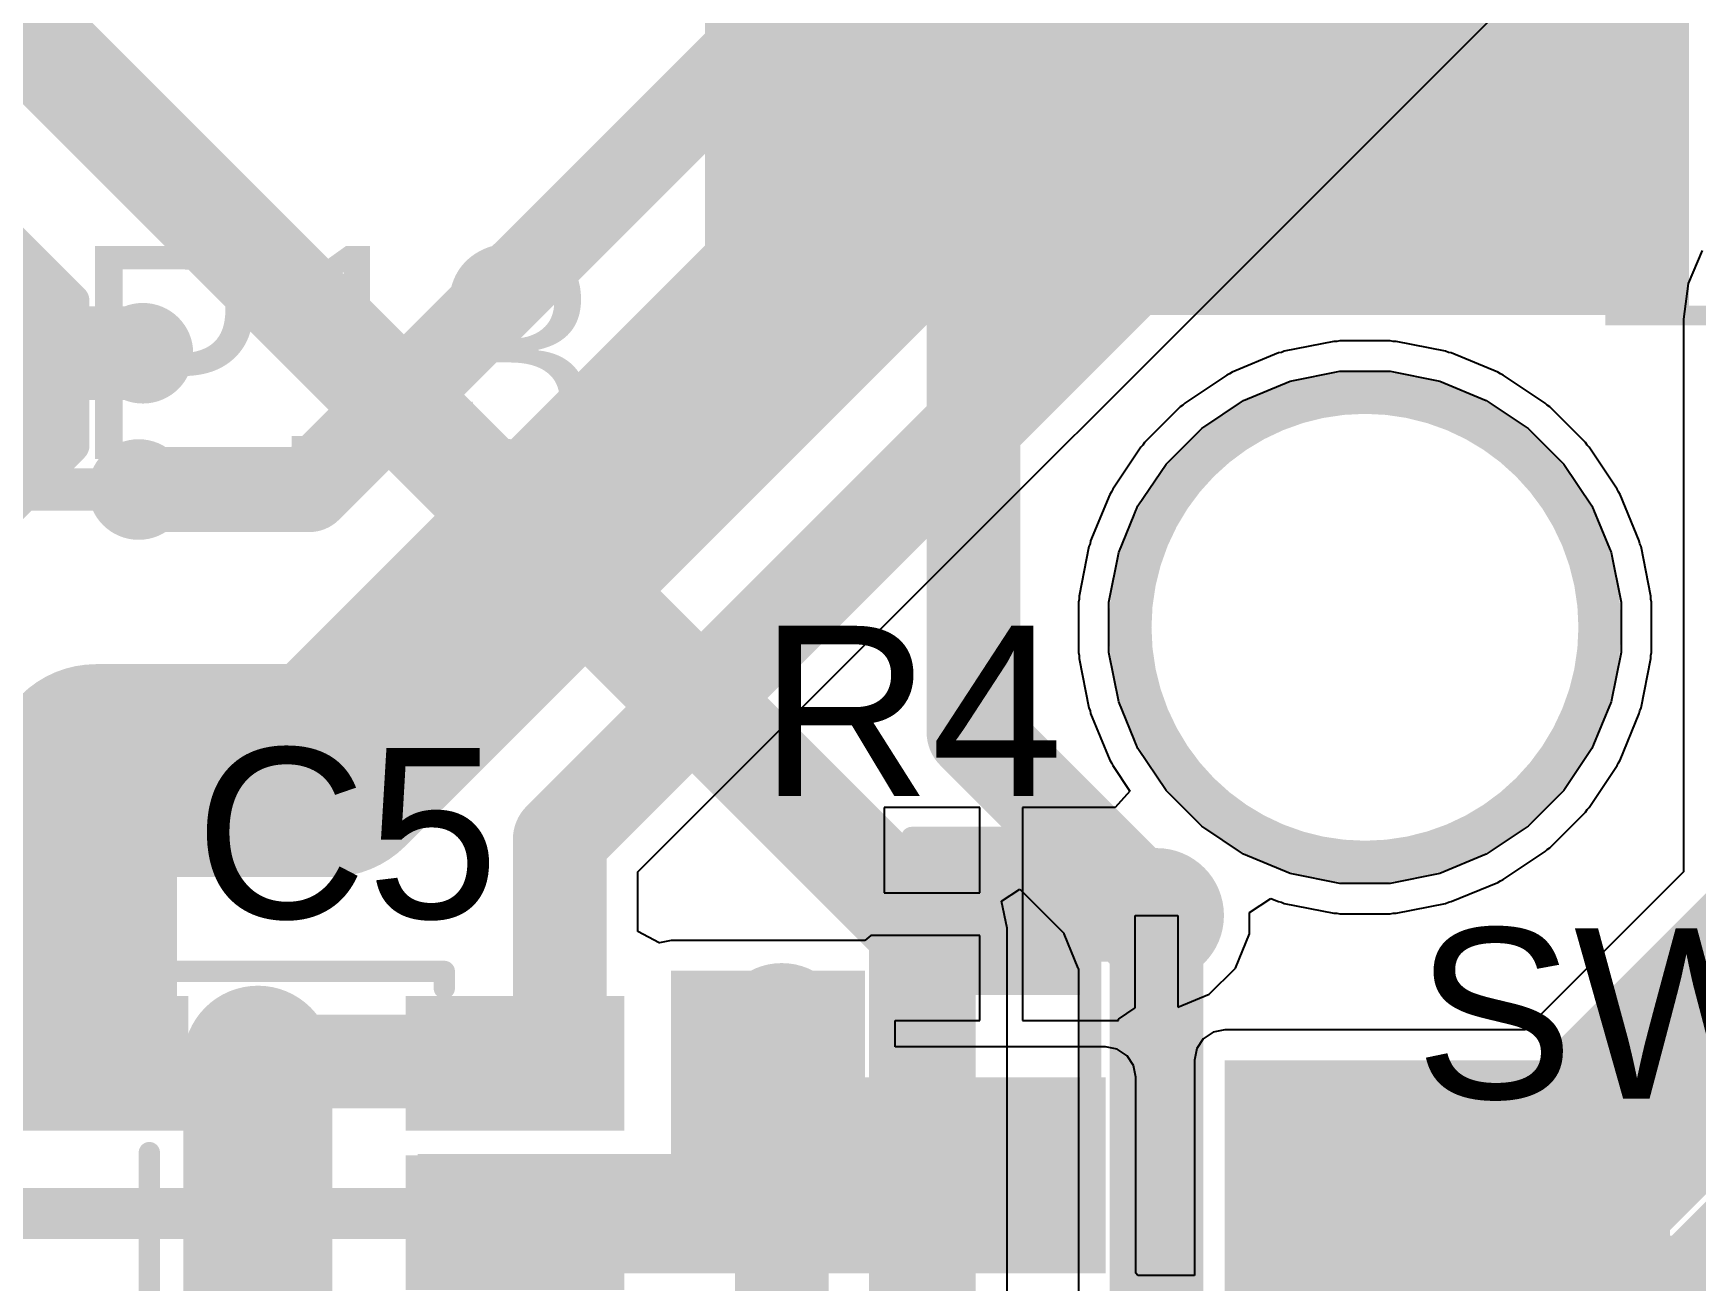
# Model space of a CAD drawing. Header units: millimetres. Extents: x -0.43 to 2.06, y -0.4 to 2.49.
# Drawn here: x 1.3803 to 1.7706, y 1.6182 to 1.9111 of the extents above; entities that cross this region are included whole.
import ezdxf

# ---------------------------------------------------------------- set-up
doc = ezdxf.new("R2010")
doc.units = ezdxf.units.MM
doc.header["$MEASUREMENT"] = 0
for name, color, linetype in [('BottomLayer', 5, 'Continuous'), ('BottomSolder', 6, 'Continuous'), ('Mechanical2', 216, 'Continuous'), ('MultiLayer', 9, 'Continuous'), ('TopLayer', 1, 'Continuous'), ('TopOverlay', 2, 'Continuous'), ('TopPaste', 8, 'Continuous'), ('TopSolder', 216, 'Continuous'), ('ViaHoleLayer', 16, 'Continuous')]:
    doc.layers.add(name, color=color, linetype=linetype)
doc.styles.add('Arial', font='', dxfattribs={"height": 0.2})
doc.styles.get('Arial').set_extended_font_data('Arial')

# ---------------------------------------------------------------- blocks, each defined once
blk = doc.blocks.new('CAP_0603_11')
at = {"layer": 'TopLayer'}
for points in [[(-0.015, 0.0175), (-0.015, -0.0175), (-0.045, -0.0175), (-0.045, 0.0175)], [(0.045, 0.0175), (0.045, -0.0175), (0.015, -0.0175), (0.015, 0.0175)]]:
    blk.add_hatch(color=1, dxfattribs=at).paths.add_polyline_path(points)
at = {"layer": 'TopPaste'}
for points in [[(-0.015, 0.0175), (-0.015, -0.0175), (-0.045, -0.0175), (-0.045, 0.0175)], [(0.045, 0.0175), (0.045, -0.0175), (0.015, -0.0175), (0.015, 0.0175)]]:
    blk.add_hatch(color=8, dxfattribs=at).paths.add_polyline_path(points)
at = {"layer": 'TopSolder'}
for points in [[(-0.0126378, 0.0198622), (-0.0126378, -0.0198622), (-0.0473622, -0.0198622), (-0.0473622, 0.0198622)], [(0.0473622, 0.0198622), (0.0473622, -0.0198622), (0.0126378, -0.0198622), (0.0126378, 0.0198622)]]:
    blk.add_hatch(color=216, dxfattribs=at).paths.add_polyline_path(points)
at = {"layer": 'TopOverlay', "const_width": 0.005}
for points in [[(-0.049, 0.021), (-0.049, -0.021)], [(-0.049, 0.021), (-0.018, 0.021)], [(0.018, 0.021), (0.049, 0.021)], [(0.049, 0.021), (0.049, -0.021)], [(-0.049, -0.021), (-0.018, -0.021)], [(0.018, -0.021), (0.049, -0.021)]]:
    blk.add_lwpolyline(points, dxfattribs=at)
at = {"layer": 'TopOverlay', "const_width": 0.0025}
for points in [[(-0.05025, 0.021, 1), (-0.04775, 0.021, 1)], [(-0.05025, 0.021, 1), (-0.04775, 0.021, 1)], [(-0.01925, 0.021, 1), (-0.01675, 0.021, 1)], [(0.01675, 0.021, 1), (0.01925, 0.021, 1)], [(0.04775, 0.021, 1), (0.05025, 0.021, 1)], [(0.04775, 0.021, 1), (0.05025, 0.021, 1)], [(-0.05025, -0.021, 1), (-0.04775, -0.021, 1)], [(-0.05025, -0.021, 1), (-0.04775, -0.021, 1)], [(-0.01925, -0.021, 1), (-0.01675, -0.021, 1)], [(0.01675, -0.021, 1), (0.01925, -0.021, 1)], [(0.04775, -0.021, 1), (0.05025, -0.021, 1)], [(0.04775, -0.021, 1), (0.05025, -0.021, 1)]]:
    blk.add_lwpolyline(points, format="xyb", close=True, dxfattribs=at)
blk = doc.blocks.new('CAP_0603_15')
at = {"layer": 'TopLayer'}
for points in [[(-0.015, 0.0175), (-0.015, -0.0175), (-0.045, -0.0175), (-0.045, 0.0175)], [(0.045, 0.0175), (0.045, -0.0175), (0.015, -0.0175), (0.015, 0.0175)]]:
    blk.add_hatch(color=1, dxfattribs=at).paths.add_polyline_path(points)
at = {"layer": 'TopPaste'}
for points in [[(-0.015, 0.0175), (-0.015, -0.0175), (-0.045, -0.0175), (-0.045, 0.0175)], [(0.045, 0.0175), (0.045, -0.0175), (0.015, -0.0175), (0.015, 0.0175)]]:
    blk.add_hatch(color=8, dxfattribs=at).paths.add_polyline_path(points)
at = {"layer": 'TopSolder'}
for points in [[(-0.0126378, 0.0198622), (-0.0126378, -0.0198622), (-0.0473622, -0.0198622), (-0.0473622, 0.0198622)], [(0.0473622, 0.0198622), (0.0473622, -0.0198622), (0.0126378, -0.0198622), (0.0126378, 0.0198622)]]:
    blk.add_hatch(color=216, dxfattribs=at).paths.add_polyline_path(points)
at = {"layer": 'TopOverlay', "const_width": 0.005}
for points in [[(-0.049, -0.021), (-0.049, 0.021)], [(-0.049, 0.021), (-0.018, 0.021)], [(0.018, 0.021), (0.049, 0.021)], [(0.049, -0.021), (0.049, 0.021)], [(-0.049, -0.021), (-0.018, -0.021)], [(0.018, -0.021), (0.049, -0.021)]]:
    blk.add_lwpolyline(points, dxfattribs=at)
at = {"layer": 'TopOverlay', "const_width": 0.0025}
for points in [[(-0.05025, 0.021, 1), (-0.04775, 0.021, 1)], [(-0.05025, 0.021, 1), (-0.04775, 0.021, 1)], [(-0.01925, 0.021, 1), (-0.01675, 0.021, 1)], [(0.01675, 0.021, 1), (0.01925, 0.021, 1)], [(0.04775, 0.021, 1), (0.05025, 0.021, 1)], [(0.04775, 0.021, 1), (0.05025, 0.021, 1)], [(-0.05025, -0.021, 1), (-0.04775, -0.021, 1)], [(-0.05025, -0.021, 1), (-0.04775, -0.021, 1)], [(-0.01925, -0.021, 1), (-0.01675, -0.021, 1)], [(0.01675, -0.021, 1), (0.01925, -0.021, 1)], [(0.04775, -0.021, 1), (0.05025, -0.021, 1)], [(0.04775, -0.021, 1), (0.05025, -0.021, 1)]]:
    blk.add_lwpolyline(points, format="xyb", close=True, dxfattribs=at)
blk = doc.blocks.new('RES_0603_39')
at = {"layer": 'TopLayer'}
for points in [[(-0.015, 0.0175), (-0.015, -0.0175), (-0.045, -0.0175), (-0.045, 0.0175)], [(0.045, 0.0175), (0.045, -0.0175), (0.015, -0.0175), (0.015, 0.0175)]]:
    blk.add_hatch(color=1, dxfattribs=at).paths.add_polyline_path(points)
at = {"layer": 'TopPaste'}
for points in [[(-0.015, 0.0175), (-0.015, -0.0175), (-0.045, -0.0175), (-0.045, 0.0175)], [(0.045, 0.0175), (0.045, -0.0175), (0.015, -0.0175), (0.015, 0.0175)]]:
    blk.add_hatch(color=8, dxfattribs=at).paths.add_polyline_path(points)
at = {"layer": 'TopSolder'}
for points in [[(-0.011, 0.0215), (-0.011, -0.0215), (-0.049, -0.0215), (-0.049, 0.0215)], [(0.049, 0.0215), (0.049, -0.0215), (0.011, -0.0215), (0.011, 0.0215)]]:
    blk.add_hatch(color=216, dxfattribs=at).paths.add_polyline_path(points)
at = {"layer": 'TopOverlay', "const_width": 0.005}
for points in [[(-0.048, 0.021), (0.048, 0.021)], [(-0.048, 0.021), (-0.048, -0.021)], [(0.048, 0.021), (0.048, -0.021)], [(-0.048, -0.021), (0.048, -0.021)]]:
    blk.add_lwpolyline(points, dxfattribs=at)
at = {"layer": 'TopOverlay', "const_width": 0.0025}
for points in [[(-0.04925, 0.021, 1), (-0.04675, 0.021, 1)], [(-0.04925, 0.021, 1), (-0.04675, 0.021, 1)], [(0.04675, 0.021, 1), (0.04925, 0.021, 1)], [(0.04675, 0.021, 1), (0.04925, 0.021, 1)], [(-0.04925, -0.021, 1), (-0.04675, -0.021, 1)], [(-0.04925, -0.021, 1), (-0.04675, -0.021, 1)], [(0.04675, -0.021, 1), (0.04925, -0.021, 1)], [(0.04675, -0.021, 1), (0.04925, -0.021, 1)]]:
    blk.add_lwpolyline(points, format="xyb", close=True, dxfattribs=at)
blk = doc.blocks.new('SOT_23_5_48')
at = {"layer": 'TopLayer'}
for points in [[(-0.07283465, 0.0492126), (-0.02952755, 0.0492126), (-0.02952755, 0.0255906), (-0.07283465, 0.0255906)], [(0.02952755, 0.0492126), (0.07283465, 0.0492126), (0.07283465, 0.0255906), (0.02952755, 0.0255906)], [(-0.07283465, 0.011811), (-0.02952755, 0.011811), (-0.02952755, -0.011811), (-0.07283465, -0.011811)], [(-0.07283465, -0.0255906), (-0.02952755, -0.0255906), (-0.02952755, -0.0492126), (-0.07283465, -0.0492126)], [(0.02952755, -0.0255906), (0.07283465, -0.0255906), (0.07283465, -0.0492126), (0.02952755, -0.0492126)]]:
    blk.add_hatch(color=1, dxfattribs=at).paths.add_polyline_path(points)
at = {"layer": 'TopPaste'}
for points in [[(-0.07283465, 0.0492126), (-0.02952755, 0.0492126), (-0.02952755, 0.0255906), (-0.07283465, 0.0255906)], [(0.02952755, 0.0492126), (0.07283465, 0.0492126), (0.07283465, 0.0255906), (0.02952755, 0.0255906)], [(-0.07283465, 0.011811), (-0.02952755, 0.011811), (-0.02952755, -0.011811), (-0.07283465, -0.011811)], [(-0.07283465, -0.0255906), (-0.02952755, -0.0255906), (-0.02952755, -0.0492126), (-0.07283465, -0.0492126)], [(0.02952755, -0.0255906), (0.07283465, -0.0255906), (0.07283465, -0.0492126), (0.02952755, -0.0492126)]]:
    blk.add_hatch(color=8, dxfattribs=at).paths.add_polyline_path(points)
at = {"layer": 'TopSolder'}
for points in [[(-0.07683465, 0.0532126), (-0.02552755, 0.0532126), (-0.02552755, 0.0215906), (-0.07683465, 0.0215906)], [(0.02552755, 0.0532126), (0.07683465, 0.0532126), (0.07683465, 0.0215906), (0.02552755, 0.0215906)], [(-0.07683465, 0.015811), (-0.02552755, 0.015811), (-0.02552755, -0.015811), (-0.07683465, -0.015811)], [(-0.07683465, -0.0215906), (-0.02552755, -0.0215906), (-0.02552755, -0.0532126), (-0.07683465, -0.0532126)], [(0.02552755, -0.0215906), (0.07683465, -0.0215906), (0.07683465, -0.0532126), (0.02552755, -0.0532126)]]:
    blk.add_hatch(color=216, dxfattribs=at).paths.add_polyline_path(points)
at = {"layer": 'TopOverlay', "const_width": 0.005}
for points in [[(0.0343936, 0.059), (-0.0346064, 0.059)], [(-0.0346064, 0.059), (-0.0346064, 0.055063)], [(0.0343936, 0.059), (0.0343936, 0.055063)], [(-0.079, 0.037), (-0.084, 0.042)], [(-0.084, 0.042), (-0.084, 0.032)], [(-0.079, 0.037), (-0.084, 0.032)], [(0.0346457, 0.0173228), (0.0346457, -0.0164567)], [(-0.0346064, -0.055063), (-0.0346064, -0.059)], [(0.0343936, -0.055063), (0.0343936, -0.059)], [(0.0343936, -0.059), (-0.0346064, -0.059)]]:
    blk.add_lwpolyline(points, dxfattribs=at)
at = {"layer": 'TopOverlay', "const_width": 0.0025}
for points in [[(-0.0358564, 0.059, 1), (-0.0333564, 0.059, 1)], [(-0.0358564, 0.059, 1), (-0.0333564, 0.059, 1)], [(0.0331436, 0.059, 1), (0.0356436, 0.059, 1)], [(0.0331436, 0.059, 1), (0.0356436, 0.059, 1)], [(-0.0358564, 0.055063, 1), (-0.0333564, 0.055063, 1)], [(0.0331436, 0.055063, 1), (0.0356436, 0.055063, 1)], [(-0.08525, 0.042, 1), (-0.08275, 0.042, 1)], [(-0.08525, 0.042, 1), (-0.08275, 0.042, 1)], [(-0.08025, 0.037, 1), (-0.07775, 0.037, 1)], [(-0.08025, 0.037, 1), (-0.07775, 0.037, 1)], [(-0.08525, 0.032, 1), (-0.08275, 0.032, 1)], [(-0.08525, 0.032, 1), (-0.08275, 0.032, 1)], [(0.0333957, 0.0173228, 1), (0.0358957, 0.0173228, 1)], [(0.0333957, -0.0164567, 1), (0.0358957, -0.0164567, 1)], [(-0.0358564, -0.055063, 1), (-0.0333564, -0.055063, 1)], [(0.0331436, -0.055063, 1), (0.0356436, -0.055063, 1)], [(-0.0358564, -0.059, 1), (-0.0333564, -0.059, 1)], [(-0.0358564, -0.059, 1), (-0.0333564, -0.059, 1)], [(0.0331436, -0.059, 1), (0.0356436, -0.059, 1)], [(0.0331436, -0.059, 1), (0.0356436, -0.059, 1)]]:
    blk.add_lwpolyline(points, format="xyb", close=True, dxfattribs=at)
blk = doc.blocks.new('TEST_POINT_87')
at = {"layer": 'TopLayer'}
blk.add_hatch(color=1, dxfattribs=at).paths.add_polyline_path([(0.015, 0.03), (-0.015, 0.03), (-0.03, 0.015), (-0.03, -0.015), (-0.015, -0.03), (0.015, -0.03), (0.03, -0.015), (0.03, 0.015)])
at = {"layer": 'TopPaste'}
blk.add_hatch(color=8, dxfattribs=at).paths.add_polyline_path([(0.015, 0.03), (-0.015, 0.03), (-0.03, 0.015), (-0.03, -0.015), (-0.015, -0.03), (0.015, -0.03), (0.03, -0.015), (0.03, 0.015)])
at = {"layer": 'TopSolder'}
blk.add_hatch(color=216, dxfattribs=at).paths.add_polyline_path([(0.017, 0.034), (-0.017, 0.034), (-0.034, 0.017), (-0.034, -0.017), (-0.017, -0.034), (0.017, -0.034), (0.034, -0.017), (0.034, 0.017)])
at = {"layer": 'TopOverlay', "const_width": 0.007874}
for points in [[(-0.017, 0.037), (-0.037, 0.017)], [(0.017, 0.037), (-0.017, 0.037)], [(0.017, 0.037), (-0.017, 0.037)], [(0.037, 0.017), (0.017, 0.037)], [(-0.037, 0.017), (-0.037, -0.017)], [(0.037, 0.017), (0.037, -0.017)], [(-0.017, -0.037), (-0.037, -0.017)], [(0.037, -0.017), (0.017, -0.037)], [(0.017, -0.037), (-0.017, -0.037)], [(0.017, -0.037), (-0.017, -0.037)]]:
    blk.add_lwpolyline(points, dxfattribs=at)
at = {"layer": 'TopOverlay', "const_width": 0.003937}
for points in [[(-0.0189685, 0.037, 1), (-0.0150315, 0.037, 1)], [(-0.0189685, 0.037, 1), (-0.0150315, 0.037, 1)], [(-0.0189685, 0.037, 1), (-0.0150315, 0.037, 1)], [(0.0150315, 0.037, 1), (0.0189685, 0.037, 1)], [(0.0150315, 0.037, 1), (0.0189685, 0.037, 1)], [(0.0150315, 0.037, 1), (0.0189685, 0.037, 1)], [(-0.0389685, 0.017, 1), (-0.0350315, 0.017, 1)], [(-0.0389685, 0.017, 1), (-0.0350315, 0.017, 1)], [(0.0350315, 0.017, 1), (0.0389685, 0.017, 1)], [(0.0350315, 0.017, 1), (0.0389685, 0.017, 1)], [(-0.0389685, -0.017, 1), (-0.0350315, -0.017, 1)], [(-0.0389685, -0.017, 1), (-0.0350315, -0.017, 1)], [(0.0350315, -0.017, 1), (0.0389685, -0.017, 1)], [(0.0350315, -0.017, 1), (0.0389685, -0.017, 1)], [(-0.0189685, -0.037, 1), (-0.0150315, -0.037, 1)], [(-0.0189685, -0.037, 1), (-0.0150315, -0.037, 1)], [(-0.0189685, -0.037, 1), (-0.0150315, -0.037, 1)], [(0.0150315, -0.037, 1), (0.0189685, -0.037, 1)], [(0.0150315, -0.037, 1), (0.0189685, -0.037, 1)], [(0.0150315, -0.037, 1), (0.0189685, -0.037, 1)]]:
    blk.add_lwpolyline(points, format="xyb", close=True, dxfattribs=at)
blk = doc.blocks.new('TEST_POINT_89')
at = {"layer": 'TopLayer'}
blk.add_hatch(color=1, dxfattribs=at).paths.add_polyline_path([(0.015, 0.03), (-0.015, 0.03), (-0.03, 0.015), (-0.03, -0.015), (-0.015, -0.03), (0.015, -0.03), (0.03, -0.015), (0.03, 0.015)])
at = {"layer": 'TopPaste'}
blk.add_hatch(color=8, dxfattribs=at).paths.add_polyline_path([(0.015, 0.03), (-0.015, 0.03), (-0.03, 0.015), (-0.03, -0.015), (-0.015, -0.03), (0.015, -0.03), (0.03, -0.015), (0.03, 0.015)])
at = {"layer": 'TopSolder'}
blk.add_hatch(color=216, dxfattribs=at).paths.add_polyline_path([(0.017, 0.034), (-0.017, 0.034), (-0.034, 0.017), (-0.034, -0.017), (-0.017, -0.034), (0.017, -0.034), (0.034, -0.017), (0.034, 0.017)])
at = {"layer": 'TopOverlay', "const_width": 0.007874}
for points in [[(-0.017, 0.037), (-0.037, 0.017)], [(0.017, 0.037), (-0.017, 0.037)], [(0.017, 0.037), (-0.017, 0.037)], [(0.037, 0.017), (0.017, 0.037)], [(-0.037, 0.017), (-0.037, -0.017)], [(0.037, 0.017), (0.037, -0.017)], [(-0.017, -0.037), (-0.037, -0.017)], [(0.037, -0.017), (0.017, -0.037)], [(0.017, -0.037), (-0.017, -0.037)], [(0.017, -0.037), (-0.017, -0.037)]]:
    blk.add_lwpolyline(points, dxfattribs=at)
at = {"layer": 'TopOverlay', "const_width": 0.003937}
for points in [[(-0.0189685, 0.037, 1), (-0.0150315, 0.037, 1)], [(-0.0189685, 0.037, 1), (-0.0150315, 0.037, 1)], [(-0.0189685, 0.037, 1), (-0.0150315, 0.037, 1)], [(0.0150315, 0.037, 1), (0.0189685, 0.037, 1)], [(0.0150315, 0.037, 1), (0.0189685, 0.037, 1)], [(0.0150315, 0.037, 1), (0.0189685, 0.037, 1)], [(-0.0389685, 0.017, 1), (-0.0350315, 0.017, 1)], [(-0.0389685, 0.017, 1), (-0.0350315, 0.017, 1)], [(0.0350315, 0.017, 1), (0.0389685, 0.017, 1)], [(0.0350315, 0.017, 1), (0.0389685, 0.017, 1)], [(-0.0389685, -0.017, 1), (-0.0350315, -0.017, 1)], [(-0.0389685, -0.017, 1), (-0.0350315, -0.017, 1)], [(0.0350315, -0.017, 1), (0.0389685, -0.017, 1)], [(0.0350315, -0.017, 1), (0.0389685, -0.017, 1)], [(-0.0189685, -0.037, 1), (-0.0150315, -0.037, 1)], [(-0.0189685, -0.037, 1), (-0.0150315, -0.037, 1)], [(-0.0189685, -0.037, 1), (-0.0150315, -0.037, 1)], [(0.0150315, -0.037, 1), (0.0189685, -0.037, 1)], [(0.0150315, -0.037, 1), (0.0189685, -0.037, 1)], [(0.0150315, -0.037, 1), (0.0189685, -0.037, 1)]]:
    blk.add_lwpolyline(points, format="xyb", close=True, dxfattribs=at)

msp = doc.modelspace()

# ---------------------------------------------------------------- hatches: boundary and pattern name
at = {"layer": 'BottomLayer'}
msp.add_hatch(color=5, dxfattribs=at).paths.add_polyline_path([(1.5380001, 2.0760001), (1.5380001, 1.8450001), (1.7690001, 1.8450001), (1.7690001, 2.0760001)])
h = msp.add_hatch(color=5, dxfattribs=at)
edge = h.paths.add_edge_path()
edge.add_arc((1.406, 1.836), 0.011811, 0, 360)
h = msp.add_hatch(color=5, dxfattribs=at)
edge = h.paths.add_edge_path()
edge.add_arc((1.405, 1.804), 0.011811, 0, 360)
h = msp.add_hatch(color=5, dxfattribs=at)
edge = h.paths.add_edge_path()
edge.add_arc((1.45, 1.738), 0.011811, 0, 360)
h = msp.add_hatch(color=5, dxfattribs=at)
edge = h.paths.add_edge_path()
edge.add_arc((1.644, 1.704), 0.011811, 0, 360)
h = msp.add_hatch(color=5, dxfattribs=at)
edge = h.paths.add_edge_path()
edge.add_arc((1.556, 1.677), 0.011811, 0, 360)
h = msp.add_hatch(color=5, dxfattribs=at)
edge = h.paths.add_edge_path()
edge.add_arc((1.433, 1.67), 0.011811, 0, 360)
at = {"layer": 'BottomSolder'}
h = msp.add_hatch(color=6, dxfattribs=at)
edge = h.paths.add_edge_path()
edge.add_arc((1.644, 1.704), 0.015811, 0, 360)
h = msp.add_hatch(color=6, dxfattribs=at)
edge = h.paths.add_edge_path()
edge.add_arc((1.556, 1.677), 0.015811, 0, 360)
at = {"layer": 'TopLayer'}
h = msp.add_hatch(color=1, dxfattribs=at)
edge = h.paths.add_edge_path()
edge.add_arc((1.406, 1.836), 0.011811, 0, 360)
h = msp.add_hatch(color=1, dxfattribs=at)
edge = h.paths.add_edge_path()
edge.add_arc((1.405, 1.804), 0.011811, 0, 360)
h = msp.add_hatch(color=1, dxfattribs=at)
edge = h.paths.add_edge_path()
edge.add_arc((1.45, 1.738), 0.011811, 0, 360)
for points in [[(1.367, 1.656), (1.414, 1.656), (1.414, 1.741), (1.367, 1.741)], [(1.53, 1.634), (1.5755118, 1.634), (1.5755118, 1.691), (1.53, 1.691)], [(1.66, 1.56), (1.7645118, 1.56), (1.7645118, 1.67), (1.66, 1.67)], [(1.532, 1.643), (1.632, 1.643), (1.632, 1.666), (1.532, 1.666)], [(1.4705118, 1.62), (1.632, 1.62), (1.632, 1.648), (1.4705118, 1.648)]]:
    msp.add_hatch(color=1, dxfattribs=at).paths.add_polyline_path(points)
h = msp.add_hatch(color=1, dxfattribs=at)
edge = h.paths.add_edge_path()
edge.add_arc((1.644, 1.704), 0.011811, 0, 360)
h = msp.add_hatch(color=1, dxfattribs=at)
edge = h.paths.add_edge_path()
edge.add_arc((1.556, 1.677), 0.011811, 0, 360)
h = msp.add_hatch(color=1, dxfattribs=at)
edge = h.paths.add_edge_path()
edge.add_arc((1.433, 1.67), 0.011811, 0, 360)
at = {"layer": 'TopSolder'}
h = msp.add_hatch(color=216, dxfattribs=at)
edge = h.paths.add_edge_path()
edge.add_arc((1.644, 1.704), 0.015811, 0, 360)
h = msp.add_hatch(color=216, dxfattribs=at)
edge = h.paths.add_edge_path()
edge.add_arc((1.556, 1.677), 0.015811, 0, 360)
at = {"layer": 'ViaHoleLayer'}
h = msp.add_hatch(color=16, dxfattribs=at)
edge = h.paths.add_edge_path()
edge.add_arc((1.406, 1.836), 0.0059055, 0, 360)
h = msp.add_hatch(color=16, dxfattribs=at)
edge = h.paths.add_edge_path()
edge.add_arc((1.405, 1.804), 0.0059055, 0, 360)
h = msp.add_hatch(color=16, dxfattribs=at)
edge = h.paths.add_edge_path()
edge.add_arc((1.45, 1.738), 0.0059055, 0, 360)
h = msp.add_hatch(color=16, dxfattribs=at)
edge = h.paths.add_edge_path()
edge.add_arc((1.644, 1.704), 0.0059055, 0, 360)
h = msp.add_hatch(color=16, dxfattribs=at)
edge = h.paths.add_edge_path()
edge.add_arc((1.556, 1.677), 0.0059055, 0, 360)
h = msp.add_hatch(color=16, dxfattribs=at)
edge = h.paths.add_edge_path()
edge.add_arc((1.433, 1.67), 0.0059055, 0, 360)

# ---------------------------------------------------------------- linework, layer by layer
at = {"layer": 'BottomLayer'}
for p, q in [((1.6076176, 1.7073569), (1.6118918, 1.7101537)), ((1.6118918, 1.7101537), (1.622189, 1.6998565)), ((1.608882, 1.701), (1.6076176, 1.7073569)), ((1.608882, 1.5041647), (1.608882, 1.701)), ((1.622189, 1.6998565), (1.622189, 1.6996615)), ((1.622189, 1.6996615), (1.6255095, 1.6916451)), ((1.6255095, 1.6916451), (1.6256474, 1.6915072)), ((1.6256474, 1.6915072), (1.6256474, 1.5464928))]:
    msp.add_line(p, q, dxfattribs=at)
for points, const_width in [([(1.601, 1.747), (1.601, 2.044)], 0.022), ([(1.303, 1.987), (1.589, 1.701)], 0.025), ([(1.048, 1.836), (1.406, 1.836)], 0.015), ([(1.1, 1.804), (1.405, 1.804)], 0.01), ([(1.323, 1.666), (1.395, 1.738)], 0.05), ([(1.395, 1.738), (1.45, 1.738)], 0.05), ([(1.601, 1.747), (1.644, 1.704)], 0.022), ([(1.644, 1.542), (1.644, 1.7035611)], 0.022), ([(1.589, 1.401), (1.589, 1.701)], 0.025), ([(1.433, 1.579), (1.433, 1.67)], 0.035), ([(1.556, 1.457), (1.556, 1.677)], 0.022), ([(1.682, 1.514), (1.799, 1.631)], 0.045)]:
    msp.add_lwpolyline(points, dxfattribs=dict(at, const_width=const_width))
for points, const_width in [([(1.40225, 1.836, 1), (1.40975, 1.836, 1)], 0.0075), ([(1.4025, 1.804, 1), (1.4075, 1.804, 1)], 0.005), ([(1.3825, 1.738, 1), (1.4075, 1.738, 1)], 0.025), ([(1.3825, 1.738, 1), (1.4075, 1.738, 1)], 0.025), ([(1.4375, 1.738, 1), (1.4625, 1.738, 1)], 0.025), ([(1.5955, 1.747, 1), (1.6065, 1.747, 1)], 0.011), ([(1.5955, 1.747, 1), (1.6065, 1.747, 1)], 0.011), ([(1.6385, 1.704, 1), (1.6495, 1.704, 1)], 0.011), ([(1.6385, 1.7035611, 1), (1.6495, 1.7035611, 1)], 0.011), ([(1.58275, 1.701, 1), (1.59525, 1.701, 1)], 0.0125), ([(1.58275, 1.701, 1), (1.59525, 1.701, 1)], 0.0125), ([(1.42425, 1.67, 1), (1.44175, 1.67, 1)], 0.0175), ([(1.5505, 1.677, 1), (1.5615, 1.677, 1)], 0.011)]:
    msp.add_lwpolyline(points, format="xyb", close=True, dxfattribs=dict(at, const_width=const_width))
at = {"layer": 'Mechanical2', "const_width": 0.01}
for points in [[(1.6377953, 1.7716536, -0.9999999999999999), (1.7480315, 1.7716536)], [(1.7480315, 1.7716536, -0.9999999999999999), (1.6377953, 1.7716536)]]:
    msp.add_lwpolyline(points, format="xyb", dxfattribs=at)
at = {"layer": 'Mechanical2', "const_width": 0.005}
for points in [[(1.6352953, 1.7716536, 1), (1.6402953, 1.7716536, 1)], [(1.6352953, 1.7716536, 1), (1.6402953, 1.7716536, 1)], [(1.7455315, 1.7716536, 1), (1.7505315, 1.7716536, 1)], [(1.7455315, 1.7716536, 1), (1.7505315, 1.7716536, 1)]]:
    msp.add_lwpolyline(points, format="xyb", close=True, dxfattribs=at)
at = {"layer": 'MultiLayer'}
for p, q in [((1.6753732, 1.8294758), (1.6869908, 1.8317867)), ((1.6869908, 1.8317867), (1.6988359, 1.8317867)), ((1.6988359, 1.8317867), (1.7104535, 1.8294758)), ((1.6644296, 1.8249428), (1.6753732, 1.8294758)), ((1.7104535, 1.8294758), (1.7213971, 1.8249428)), ((1.6545807, 1.818362), (1.6644296, 1.8249428)), ((1.7213971, 1.8249428), (1.731246, 1.818362)), ((1.6462049, 1.8099862), (1.6545807, 1.818362)), ((1.731246, 1.818362), (1.7396218, 1.8099862)), ((1.6396241, 1.8001373), (1.6462049, 1.8099862)), ((1.7396218, 1.8099862), (1.7462026, 1.8001373)), ((1.6350911, 1.7891937), (1.6396241, 1.8001373)), ((1.7462026, 1.8001373), (1.7507356, 1.7891937)), ((1.6327803, 1.7775761), (1.6350911, 1.7891937)), ((1.7507356, 1.7891937), (1.7530465, 1.7775761)), ((1.6327803, 1.7716536), (1.6327803, 1.7775761)), ((1.7530465, 1.7775761), (1.7530465, 1.7716536)), ((1.6327803, 1.7716536), (1.6327803, 1.7716536)), ((1.6327803, 1.765731), (1.6327803, 1.7716536)), ((1.7530465, 1.7716536), (1.7530465, 1.765731)), ((1.6350911, 1.7541134), (1.6327803, 1.765731)), ((1.7530465, 1.765731), (1.7507356, 1.7541134)), ((1.6396241, 1.7431698), (1.6350911, 1.7541134)), ((1.7507356, 1.7541134), (1.7462026, 1.7431698)), ((1.6462049, 1.7333209), (1.6396241, 1.7431698)), ((1.7462026, 1.7431698), (1.7396218, 1.7333209)), ((1.6545807, 1.7249451), (1.6462049, 1.7333209)), ((1.7396218, 1.7333209), (1.731246, 1.7249451)), ((1.6644296, 1.7183643), (1.6545807, 1.7249451)), ((1.731246, 1.7249451), (1.7213971, 1.7183643)), ((1.6753732, 1.7138313), (1.6644296, 1.7183643)), ((1.7213971, 1.7183643), (1.7104535, 1.7138313)), ((1.6869908, 1.7115205), (1.6753732, 1.7138313)), ((1.7104535, 1.7138313), (1.6988359, 1.7115205)), ((1.6988359, 1.7115205), (1.6869908, 1.7115205))]:
    msp.add_line(p, q, dxfattribs=at)
at = {"layer": 'TopLayer'}
for p, q in [((1.5222147, 1.7142603), (1.7626019, 1.9546474)), ((1.7720481, 1.860138), (1.7688237, 1.8523537)), ((1.7688237, 1.8523537), (1.7677239, 1.844)), ((1.7677239, 1.844), (1.7677239, 1.7142668)), ((1.6855984, 1.8387867), (1.6739808, 1.8364758)), ((1.6863015, 1.8387867), (1.6855984, 1.8387867)), ((1.6869908, 1.8389238), (1.6863015, 1.8387867)), ((1.6988359, 1.8389238), (1.6869908, 1.8389238)), ((1.6995252, 1.8387867), (1.6988359, 1.8389238)), ((1.7002283, 1.8387867), (1.6995252, 1.8387867)), ((1.7118459, 1.8364758), (1.7002283, 1.8387867)), ((1.672642, 1.8360696), (1.6616983, 1.8315366)), ((1.6733311, 1.8362067), (1.672642, 1.8360696)), ((1.6739808, 1.8364758), (1.6733311, 1.8362067)), ((1.7124955, 1.8362067), (1.7118459, 1.8364758)), ((1.7131848, 1.8360696), (1.7124955, 1.8362067)), ((1.7241284, 1.8315366), (1.7131848, 1.8360696)), ((1.6604645, 1.8308771), (1.6506155, 1.8242963)), ((1.6611138, 1.831146), (1.6604645, 1.8308771)), ((1.6616983, 1.8315366), (1.6611138, 1.831146)), ((1.7247128, 1.8311461), (1.7241284, 1.8315366)), ((1.7253623, 1.8308771), (1.7247128, 1.8311461)), ((1.7352112, 1.8242963), (1.7253623, 1.8308771)), ((1.649534, 1.8234087), (1.6411582, 1.8150329)), ((1.6501184, 1.8237991), (1.649534, 1.8234087)), ((1.6506155, 1.8242963), (1.6501184, 1.8237991)), ((1.7357084, 1.8237991), (1.7352112, 1.8242963)), ((1.7362927, 1.8234087), (1.7357084, 1.8237991)), ((1.7446685, 1.8150329), (1.7362927, 1.8234087)), ((1.6411582, 1.8150329), (1.6407678, 1.8144486)), ((1.7450589, 1.8144485), (1.7446685, 1.8150329)), ((1.6402706, 1.8139514), (1.6336898, 1.8041025)), ((1.6407678, 1.8144486), (1.6402706, 1.8139514)), ((1.7455561, 1.8139514), (1.7450589, 1.8144485)), ((1.7521369, 1.8041024), (1.7455561, 1.8139514)), ((1.6334208, 1.803453), (1.6330303, 1.8028686)), ((1.6336898, 1.8041025), (1.6334208, 1.803453)), ((1.7524058, 1.8034531), (1.7521369, 1.8041024)), ((1.7527964, 1.8028686), (1.7524058, 1.8034531)), ((1.6330303, 1.8028686), (1.6284973, 1.791925)), ((1.7573294, 1.7919249), (1.7527964, 1.8028686)), ((1.6284973, 1.791925), (1.6283602, 1.7912356)), ((1.7574665, 1.7912358), (1.7573294, 1.7919249)), ((1.6280911, 1.790586), (1.6257803, 1.7789684)), ((1.6283602, 1.7912356), (1.6280911, 1.790586)), ((1.7577356, 1.7905861), (1.7574665, 1.7912358)), ((1.7600465, 1.7789685), (1.7577356, 1.7905861)), ((1.6257803, 1.7782654), (1.6256432, 1.7775761)), ((1.6256432, 1.7775761), (1.6256432, 1.765731)), ((1.6257803, 1.7789684), (1.6257803, 1.7782654)), ((1.7600465, 1.7782654), (1.7600465, 1.7789685)), ((1.7601836, 1.7775761), (1.7600465, 1.7782654)), ((1.7601836, 1.765731), (1.7601836, 1.7775761)), ((1.6256432, 1.765731), (1.6257803, 1.7650417)), ((1.6257803, 1.7650417), (1.6257803, 1.7643387)), ((1.6257803, 1.7643387), (1.6280911, 1.7527211)), ((1.7577356, 1.752721), (1.7600465, 1.7643386)), ((1.7600465, 1.7650417), (1.7601836, 1.765731)), ((1.7600465, 1.7643386), (1.7600465, 1.7650417)), ((1.6280911, 1.7527211), (1.6283602, 1.7520715)), ((1.7574665, 1.7520714), (1.7577356, 1.752721)), ((1.6283602, 1.7520715), (1.6284973, 1.7513822)), ((1.6284973, 1.7513822), (1.6330303, 1.7404385)), ((1.7527964, 1.7404385), (1.7573294, 1.7513821)), ((1.7573294, 1.7513821), (1.7574665, 1.7520714)), ((1.6330303, 1.7404385), (1.6334209, 1.739854)), ((1.6334209, 1.739854), (1.6336898, 1.7392047)), ((1.6336898, 1.7392047), (1.6377086, 1.7331901)), ((1.7455561, 1.7293557), (1.7521369, 1.7392046)), ((1.7521369, 1.7392046), (1.7524059, 1.7398541)), ((1.7524059, 1.7398541), (1.7527964, 1.7404385)), ((1.6377086, 1.7331901), (1.6342896, 1.7293071)), ((1.6025118, 1.7293071), (1.5800118, 1.7293071)), ((1.5800118, 1.7293071), (1.5800118, 1.7093071)), ((1.6025118, 1.7093071), (1.6025118, 1.7293071)), ((1.6342896, 1.7293071), (1.6125118, 1.7293071)), ((1.6125118, 1.7293071), (1.6125118, 1.7043071)), ((1.7450589, 1.7288585), (1.7455561, 1.7293557)), ((1.7362927, 1.7198984), (1.7446685, 1.7282742)), ((1.7446685, 1.7282742), (1.7450589, 1.7288585)), ((1.7253622, 1.71243), (1.7352112, 1.7190108)), ((1.7352112, 1.7190108), (1.7357083, 1.719508)), ((1.7357083, 1.719508), (1.7362927, 1.7198984)), ((1.5222147, 1.7002303), (1.5222147, 1.7142603)), ((1.7677239, 1.7142668), (1.7305943, 1.6771371)), ((1.7131847, 1.7072375), (1.7241284, 1.7117705)), ((1.7241284, 1.7117705), (1.7247129, 1.7121611)), ((1.7247129, 1.7121611), (1.7253622, 1.71243)), ((1.5800118, 1.7093071), (1.6025118, 1.7093071)), ((1.665811, 1.7046549), (1.6708111, 1.7079959)), ((1.6708111, 1.7079959), (1.6726419, 1.7072375)), ((1.6726419, 1.7072375), (1.6733313, 1.7071004)), ((1.6733313, 1.7071004), (1.6739809, 1.7068313)), ((1.6739809, 1.7068313), (1.6855985, 1.7045205)), ((1.7002282, 1.7045205), (1.7118458, 1.7068313)), ((1.7118458, 1.7068313), (1.7124954, 1.7071004)), ((1.7124954, 1.7071004), (1.7131847, 1.7072375)), ((1.6125118, 1.7043071), (1.6125118, 1.6793071)), ((1.639, 1.6822799), (1.639, 1.704)), ((1.639, 1.704), (1.649, 1.704)), ((1.649, 1.704), (1.649, 1.682463)), ((1.665811, 1.6996615), (1.665811, 1.7046549)), ((1.6855985, 1.7045205), (1.6863015, 1.7045205)), ((1.6863015, 1.7045205), (1.6869908, 1.7043834)), ((1.6869908, 1.7043834), (1.6988359, 1.7043834)), ((1.6988359, 1.7043834), (1.6995252, 1.7045205)), ((1.6995252, 1.7045205), (1.7002282, 1.7045205)), ((1.5272147, 1.6975577), (1.5222147, 1.7002303)), ((1.53, 1.6981371), (1.5272688, 1.6975938)), ((1.5755117, 1.6981371), (1.53, 1.6981371)), ((1.5768862, 1.6993071), (1.5755117, 1.6981371)), ((1.6025118, 1.6993071), (1.5768862, 1.6993071)), ((1.6025118, 1.6793071), (1.6025118, 1.6993071)), ((1.6624905, 1.6916451), (1.665811, 1.6996615)), ((1.5272688, 1.6975938), (1.5272147, 1.6975577)), ((1.6563549, 1.6855095), (1.6624905, 1.6916451)), ((1.6350118, 1.679615), (1.639, 1.6822799)), ((1.649, 1.682463), (1.6563549, 1.6855095)), ((1.5826489, 1.6731371), (1.5826489, 1.6793071)), ((1.5826489, 1.6793071), (1.6025118, 1.6793071)), ((1.6125118, 1.6793071), (1.6350118, 1.6793071)), ((1.6350118, 1.6793071), (1.6350118, 1.679615)), ((1.6549533, 1.6750467), (1.6534062, 1.6727312)), ((1.6572688, 1.6765938), (1.6549533, 1.6750467)), ((1.66, 1.6771371), (1.6572688, 1.6765938)), ((1.7305943, 1.6771371), (1.66, 1.6771371)), ((1.632, 1.6731371), (1.5826489, 1.6731371)), ((1.6347312, 1.6725938), (1.632, 1.6731371)), ((1.6370467, 1.6710467), (1.6347312, 1.6725938)), ((1.6385938, 1.6687312), (1.6370467, 1.6710467)), ((1.6534062, 1.6727312), (1.6528629, 1.67)), ((1.6391371, 1.666), (1.6385938, 1.6687312)), ((1.6528629, 1.67), (1.6528629, 1.6194442)), ((1.6391371, 1.6200001), (1.6391371, 1.666)), ((1.6395933, 1.6194442), (1.6391371, 1.6200001)), ((1.6528629, 1.6194442), (1.6395933, 1.6194442))]:
    msp.add_line(p, q, dxfattribs=at)
for points, const_width in [([(1.445, 1.804), (1.7480984, 2.1070984)], 0.02), ([(1.45, 1.738), (1.781, 2.069)], 0.05), ([(1.5038621, 1.7218621), (1.755, 1.973)], 0.022), ([(1.3572047, 1.836), (1.4055611, 1.836)], 0.022), ([(1.405, 1.804), (1.445, 1.804)], 0.02), ([(1.5038621, 1.670063), (1.5038621, 1.7218621)], 0.022), ([(1.7441024, 1.645), (1.8, 1.7008976)], 0.05), ([(1.6075118, 1.7043071), (1.6076654, 1.7041535)], 0.022), ([(1.6076654, 1.7041535), (1.6438465, 1.7041535)], 0.022), ([(1.6438465, 1.7041535), (1.644, 1.704)], 0.022), ([(1.5556897, 1.6766897), (1.556, 1.677)], 0.022), ([(1.5556897, 1.641485), (1.5556897, 1.6766897)], 0.022), ([(1.433, 1.67), (1.4333103, 1.6696897)], 0.022), ([(1.4333103, 1.6696897), (1.4929009, 1.6696897)], 0.022), ([(1.4933386, 1.669252), (1.5030511, 1.669252)], 0.022), ([(1.4933386, 1.669252), (1.5031812, 1.669252)], 0.022), ([(1.5030511, 1.669252), (1.5038621, 1.670063)], 0.022), ([(1.7122559, 1.6177441), (1.7395118, 1.645)], 0.05), ([(1.7395118, 1.645), (1.7441024, 1.645)], 0.05), ([(1.5545118, 1.6403071), (1.5556897, 1.641485)], 0.022), ([(1.5461299, 1.6319252), (1.5545118, 1.6403071)], 0.012), ([(1.5512559, 1.634), (1.5562559, 1.639)], 0.012), ([(1.5562559, 1.6342559), (1.5562559, 1.639)], 0.012), ([(1.3625079, 1.634), (1.4931142, 1.634)], 0.012), ([(1.556, 1.634), (1.5562559, 1.6342559)], 0.012), ([(1.7122559, 1.6131535), (1.7122559, 1.6177441)], 0.05), ([(1.4931142, 1.6319252), (1.493189, 1.632)], 0.012), ([(1.4931142, 1.6319252), (1.4932638, 1.6319252)], 0.012), ([(1.493189, 1.632), (1.4932638, 1.6319252)], 0.012), ([(1.4932638, 1.6319252), (1.5461299, 1.6319252)], 0.012), ([(1.4932638, 1.6319252), (1.4933386, 1.6318504)], 0.012)]:
    msp.add_lwpolyline(points, dxfattribs=dict(at, const_width=const_width))
for points, const_width in [([(1.4000611, 1.836, 1), (1.4110611, 1.836, 1)], 0.011), ([(1.4, 1.804, 1), (1.41, 1.804, 1)], 0.01), ([(1.44, 1.804, 1), (1.45, 1.804, 1)], 0.01), ([(1.44, 1.804, 1), (1.45, 1.804, 1)], 0.01), ([(1.4375, 1.738, 1), (1.4625, 1.738, 1)], 0.025), ([(1.4983621, 1.7218621, 1), (1.5093621, 1.7218621, 1)], 0.011), ([(1.4983621, 1.7218621, 1), (1.5093621, 1.7218621, 1)], 0.011), ([(1.6020118, 1.7043071, 1), (1.6130118, 1.7043071, 1)], 0.011), ([(1.6021654, 1.7041535, 1), (1.6131654, 1.7041535, 1)], 0.011), ([(1.6021654, 1.7041535, 1), (1.6131654, 1.7041535, 1)], 0.011), ([(1.6383465, 1.7041535, 1), (1.6493465, 1.7041535, 1)], 0.011), ([(1.6383465, 1.7041535, 1), (1.6493465, 1.7041535, 1)], 0.011), ([(1.6385, 1.704, 1), (1.6495, 1.704, 1)], 0.011), ([(1.5501897, 1.6766897, 1), (1.5611897, 1.6766897, 1)], 0.011), ([(1.5501897, 1.6766897, 1), (1.5611897, 1.6766897, 1)], 0.011), ([(1.5505, 1.677, 1), (1.5615, 1.677, 1)], 0.011), ([(1.4275, 1.67, 1), (1.4385, 1.67, 1)], 0.011), ([(1.4278103, 1.6696897, 1), (1.4388103, 1.6696897, 1)], 0.011), ([(1.4278103, 1.6696897, 1), (1.4388103, 1.6696897, 1)], 0.011), ([(1.4874009, 1.6696897, 1), (1.4984009, 1.6696897, 1)], 0.011), ([(1.4878386, 1.669252, 1), (1.4988386, 1.669252, 1)], 0.011), ([(1.4878386, 1.669252, 1), (1.4988386, 1.669252, 1)], 0.011), ([(1.4975511, 1.669252, 1), (1.5085511, 1.669252, 1)], 0.011), ([(1.4975511, 1.669252, 1), (1.5085511, 1.669252, 1)], 0.011), ([(1.4976812, 1.669252, 1), (1.5086812, 1.669252, 1)], 0.011), ([(1.4983621, 1.670063, 1), (1.5093621, 1.670063, 1)], 0.011), ([(1.4983621, 1.670063, 1), (1.5093621, 1.670063, 1)], 0.011), ([(1.7270118, 1.645, 1), (1.7520118, 1.645, 1)], 0.025), ([(1.7270118, 1.645, 1), (1.7520118, 1.645, 1)], 0.025), ([(1.7316024, 1.645, 1), (1.7566024, 1.645, 1)], 0.025), ([(1.7316024, 1.645, 1), (1.7566024, 1.645, 1)], 0.025), ([(1.5490118, 1.6403071, 1), (1.5600118, 1.6403071, 1)], 0.011), ([(1.5501897, 1.641485, 1), (1.5611897, 1.641485, 1)], 0.011), ([(1.5501897, 1.641485, 1), (1.5611897, 1.641485, 1)], 0.011), ([(1.5515118, 1.6403071, 1), (1.5575118, 1.6403071, 1)], 0.006), ([(1.5532559, 1.639, 1), (1.5592559, 1.639, 1)], 0.006), ([(1.5532559, 1.639, 1), (1.5592559, 1.639, 1)], 0.006), ([(1.4901142, 1.634, 1), (1.4961142, 1.634, 1)], 0.006), ([(1.5482559, 1.634, 1), (1.5542559, 1.634, 1)], 0.006), ([(1.553, 1.634, 1), (1.559, 1.634, 1)], 0.006), ([(1.5532559, 1.6342559, 1), (1.5592559, 1.6342559, 1)], 0.006), ([(1.5532559, 1.6342559, 1), (1.5592559, 1.6342559, 1)], 0.006), ([(1.6997559, 1.6177441, 1), (1.7247559, 1.6177441, 1)], 0.025), ([(1.6997559, 1.6177441, 1), (1.7247559, 1.6177441, 1)], 0.025), ([(1.4901142, 1.6319252, 1), (1.4961142, 1.6319252, 1)], 0.006), ([(1.4901142, 1.6319252, 1), (1.4961142, 1.6319252, 1)], 0.006), ([(1.490189, 1.632, 1), (1.496189, 1.632, 1)], 0.006), ([(1.490189, 1.632, 1), (1.496189, 1.632, 1)], 0.006), ([(1.4902638, 1.6319252, 1), (1.4962638, 1.6319252, 1)], 0.006), ([(1.4902638, 1.6319252, 1), (1.4962638, 1.6319252, 1)], 0.006), ([(1.4902638, 1.6319252, 1), (1.4962638, 1.6319252, 1)], 0.006), ([(1.4902638, 1.6319252, 1), (1.4962638, 1.6319252, 1)], 0.006), ([(1.4903386, 1.6318504, 1), (1.4963386, 1.6318504, 1)], 0.006), ([(1.5431299, 1.6319252, 1), (1.5491299, 1.6319252, 1)], 0.006), ([(1.5431299, 1.6319252, 1), (1.5491299, 1.6319252, 1)], 0.006), ([(1.6997559, 1.6131535, 1), (1.7247559, 1.6131535, 1)], 0.025)]:
    msp.add_lwpolyline(points, format="xyb", close=True, dxfattribs=dict(at, const_width=const_width))

# ---------------------------------------------------------------- block references
for name, p, rotation in [('TEST_POINT_89', (1.3525118, 1.9383071), 180), ('TEST_POINT_87', (1.3525118, 1.8313071), 180), ('RES_0603_39', (1.6075118, 1.6743071), 90), ('SOT_23_5_48', (1.4421575, 1.6318504), 180), ('CAP_0603_11', (1.5545118, 1.6103071), 90)]:
    msp.add_blockref(name, p, dxfattribs=dict(rotation=rotation))
msp.add_blockref('CAP_0603_15', (1.3571575, 1.7218504))

# ---------------------------------------------------------------- texts
at = {"layer": 'TopOverlay', "style": 'Arial'}
for s, p in [('V_SYS##', (1.7038062, 1.8569637)), ('P13', (1.3889999, 1.8111618))]:
    msp.add_text(s, height=0.05, rotation=360, dxfattribs=at).set_placement(p)
for s, height, p in [('R4', 0.04, (1.5506775, 1.7320065)), ('C5', 0.04, (1.4181893, 1.7033136)), ('SW6', 0.04, (1.7046839, 1.6610065)), ('FB1', 0.05, (1.7260862, 1.6029224))]:
    msp.add_text(s, height=height, dxfattribs=at).set_placement(p)

doc.saveas('drawing.dxf')
